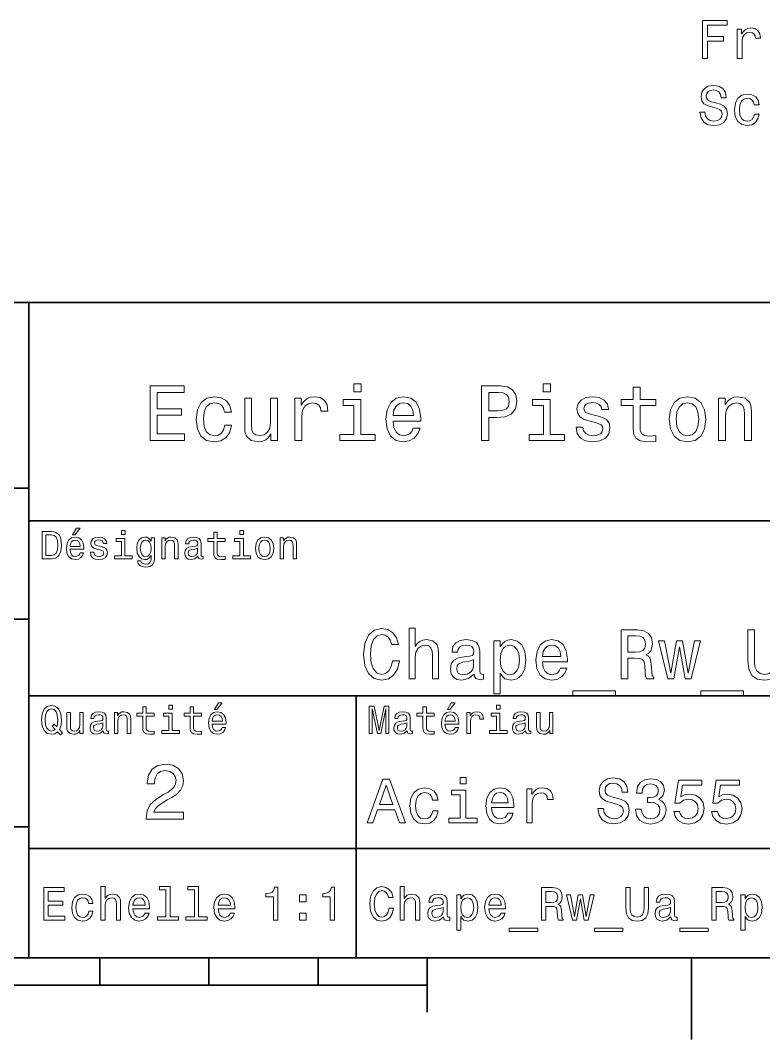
# Model space of a CAD drawing. Extents: x 0 to 297, y 0 to 210.
# Drawn here: x 161.2 to 229.3, y 2.5 to 95.9 of the extents above; entities that cross this region are included whole.
import ezdxf

# ---------------------------------------------------------------- set-up
doc = ezdxf.new("R2010")
doc.units = 0

msp = doc.modelspace()

# ---------------------------------------------------------------- linework, layer by layer
at = {"color": 7, "lineweight": 35}
for p, q in [((97, 70), (287, 70)), ((162, 10), (162, 70)), ((97, 53), (162, 53)), ((162, 50), (287, 50)), ((97, 41), (162, 41)), ((162, 34), (287, 34)), ((97, 22), (162, 22)), ((162, 20), (287, 20)), ((10, 10), (287, 10)), ((97, 10), (287, 10)), ((98.5, 7.5), (198.5, 7.5))]:
    msp.add_line(p, q, dxfattribs=at)
at = {"color": 7, "lineweight": 35, "ltscale": 0.35}
msp.add_line((192, 20), (192, 34), dxfattribs=at)
at = {"color": 7, "lineweight": 35, "ltscale": 0.25}
msp.add_line((192, 10), (192, 20), dxfattribs=at)
at = {"color": 7, "lineweight": 35, "ltscale": 0.0625}
for p, q in [((168.5, 10), (168.5, 7.5)), ((178.5, 10), (178.5, 7.5)), ((188.5, 10), (188.5, 7.5))]:
    msp.add_line(p, q, dxfattribs=at)
at = {"color": 7, "lineweight": 35, "ltscale": 0.125}
msp.add_line((198.5, 10), (198.5, 5), dxfattribs=at)
at = {"color": 7, "lineweight": 35, "ltscale": 0.1875}
msp.add_line((222.699997, 10), (222.699997, 2.5), dxfattribs=at)
at = {"color": 7, "lineweight": 13}
for points in [[(223.689316, 92.350624), (224.15834, 92.350624), (224.15834, 93.959412), (225.630966, 93.959412), (225.630966, 94.377998), (224.15834, 94.377998), (224.15834, 95.426994), (225.968857, 95.426994), (225.968857, 95.850624), (223.689316, 95.850624)], [(226.881683, 92.350624), (227.325485, 92.350624), (227.325485, 93.898895), (227.37088, 94.272095), (227.50705, 94.539383), (227.728943, 94.700768), (228.026489, 94.756241), (228.248398, 94.72094), (228.414825, 94.620079), (228.515686, 94.448608), (228.550995, 94.216621), (228.999832, 94.216621), (228.939316, 94.625122), (228.772888, 94.917625), (228.495514, 95.094139), (228.117279, 95.154655), (227.860062, 95.114311), (227.638168, 95.013451), (227.441483, 94.84198), (227.285141, 94.609993), (227.285141, 95.058838), (226.881683, 95.058838)], [(223.926346, 87.458694), (223.467422, 87.458694), (223.568283, 86.92411), (223.82045, 86.530739), (224.208771, 86.293709), (224.733261, 86.207977), (225.252716, 86.288666), (225.641052, 86.510567), (225.888168, 86.858551), (225.978943, 87.317482), (225.90329, 87.731026), (225.691483, 87.998322), (225.348541, 88.174835), (224.889603, 88.305954), (224.496231, 88.401779), (224.239029, 88.512726), (224.092773, 88.67411), (224.047394, 88.92627), (224.092773, 89.153221), (224.223907, 89.324692), (224.425629, 89.440681), (224.703003, 89.481026), (224.985428, 89.430595), (225.207336, 89.294426), (225.353592, 89.067482), (225.424194, 88.75985), (225.883118, 88.75985), (225.883118, 88.769936), (225.802429, 89.243996), (225.565399, 89.597023), (225.1922, 89.818924), (224.687881, 89.894569), (224.233994, 89.818924), (223.880966, 89.607109), (223.654022, 89.279297), (223.573318, 88.855667), (223.638885, 88.477425), (223.830536, 88.220222), (224.133118, 88.048752), (224.546661, 87.917625), (224.95517, 87.801636), (225.262802, 87.690681), (225.449402, 87.529297), (225.514969, 87.267052), (225.454453, 86.999763), (225.298111, 86.798035), (225.061081, 86.671951), (224.753433, 86.631607), (224.410507, 86.68708), (224.148254, 86.848465), (223.981827, 87.11071)], [(228.440033, 88.114311), (228.878799, 88.114311), (228.788025, 88.517769), (228.571167, 88.835495), (228.233261, 89.032181), (227.79451, 89.107826), (227.310364, 89.006966), (226.9422, 88.724541), (226.71022, 88.26561), (226.629517, 87.650337), (226.70517, 87.040108), (226.932114, 86.586212), (227.290192, 86.303795), (227.779373, 86.207977), (228.213089, 86.283623), (228.550995, 86.495438), (228.782974, 86.828293), (228.88385, 87.272095), (228.46022, 87.272095), (228.384567, 86.989677), (228.243347, 86.777855), (228.041626, 86.646736), (227.79451, 86.606392), (227.486877, 86.671951), (227.264969, 86.87368), (227.128799, 87.201492), (227.083405, 87.665466), (227.128799, 88.119354), (227.270004, 88.447166), (227.496964, 88.648895), (227.79451, 88.719498), (228.056747, 88.67411), (228.253448, 88.558121), (228.384567, 88.366478)], [(192.439484, 62.554031), (191.769455, 62.554031), (191.769455, 61.833572), (192.439484, 61.833572)], [(209.788177, 62.554031), (209.118149, 62.554031), (209.118149, 61.833572), (209.788177, 61.833572)], [(173.109512, 57.381123), (176.279541, 57.381123), (176.279541, 57.986309), (173.772339, 57.986309), (173.772339, 59.679394), (176.005768, 59.679394), (176.005768, 60.277374), (173.772339, 60.277374), (173.772339, 61.775936), (176.221893, 61.775936), (176.221893, 62.381123), (173.109512, 62.381123)], [(203.462524, 57.381123), (204.125351, 57.381123), (204.125351, 59.492073), (204.860229, 59.492073), (205.602295, 59.528095), (206.193085, 59.780258), (206.574921, 60.270172), (206.704605, 60.940201), (206.603745, 61.559795), (206.315552, 62.013687), (205.840057, 62.287464), (205.191635, 62.381123), (203.462524, 62.381123)], [(205.01152, 61.76873), (205.443802, 61.725502), (205.760803, 61.588615), (205.94812, 61.336452), (206.01297, 60.940201), (205.940918, 60.522331), (205.746399, 60.270172), (205.414978, 60.140488), (204.96109, 60.104465), (204.125351, 60.104465), (204.125351, 61.76873)], [(217.353027, 60.579971), (217.353027, 58.64193), (217.396255, 58.015129), (217.597992, 57.582851), (218.001434, 57.330688), (218.685883, 57.244236), (219.43515, 57.280258), (219.43515, 57.827808), (218.887604, 57.78458), (218.390488, 57.842216), (218.123917, 58.022331), (218.008652, 58.324928), (217.98703, 58.75), (217.98703, 60.579971), (219.43515, 60.579971), (219.43515, 61.120316), (217.98703, 61.120316), (217.98703, 62.251438), (217.353027, 62.251438), (217.353027, 61.120316), (216.257935, 61.120316), (216.257935, 60.579971)], [(179.932281, 59.967579), (180.559082, 59.967579), (180.429398, 60.543945), (180.119598, 60.997837), (179.636887, 61.278816), (179.010086, 61.386887), (178.318436, 61.242794), (177.792511, 60.839336), (177.46109, 60.183716), (177.345825, 59.304752), (177.453888, 58.432995), (177.778091, 57.78458), (178.289627, 57.381123), (178.988464, 57.244236), (179.608063, 57.352303), (180.090775, 57.6549), (180.42218, 58.130402), (180.566284, 58.764408), (179.96109, 58.764408), (179.853027, 58.36095), (179.651291, 58.058357), (179.363113, 57.871037), (179.010086, 57.8134), (178.570602, 57.907059), (178.253601, 58.195244), (178.059082, 58.663544), (177.994232, 59.326366), (178.059082, 59.974781), (178.260803, 60.443081), (178.585007, 60.731266), (179.010086, 60.83213), (179.38472, 60.767288), (179.66571, 60.601585), (179.853027, 60.327808)], [(184.788177, 61.25), (184.154175, 61.25), (184.154175, 59.016571), (184.082123, 58.497837), (183.873199, 58.123196), (183.548996, 57.892651), (183.123917, 57.820602), (182.785294, 57.878242), (182.569168, 58.051151), (182.446686, 58.346542), (182.417862, 58.764408), (182.417862, 61.25), (181.783859, 61.25), (181.783859, 58.706772), (181.805481, 58.195244), (181.942368, 57.770172), (182.360229, 57.381123), (183.030258, 57.244236), (183.390488, 57.294666), (183.700287, 57.424351), (183.966858, 57.647694), (184.182999, 57.971901), (184.182999, 57.381123), (184.788177, 57.381123)], [(186.380402, 57.381123), (187.014404, 57.381123), (187.014404, 59.592937), (187.079254, 60.12608), (187.273773, 60.507923), (187.590775, 60.738472), (188.015854, 60.817722), (188.332855, 60.767288), (188.570602, 60.623199), (188.714691, 60.378242), (188.765121, 60.046829), (189.406342, 60.046829), (189.319885, 60.630402), (189.082123, 61.048271), (188.685883, 61.30043), (188.145538, 61.386887), (187.778091, 61.32925), (187.46109, 61.185158), (187.180115, 60.940201), (186.956772, 60.608788), (186.956772, 61.25), (186.380402, 61.25)], [(192.417862, 57.914265), (192.417862, 61.120316), (190.789627, 61.120316), (190.789627, 60.579971), (191.783859, 60.579971), (191.783859, 57.914265), (190.48703, 57.914265), (190.48703, 57.381123), (193.729111, 57.381123), (193.729111, 57.914265)], [(195.37175, 59.131844), (197.907776, 59.131844), (197.914978, 59.427231), (197.799713, 60.255764), (197.482712, 60.875359), (196.978378, 61.25), (196.30835, 61.386887), (195.65274, 61.242794), (195.148407, 60.839336), (194.824203, 60.183716), (194.708923, 59.319164), (194.817001, 58.432995), (195.141205, 57.78458), (195.638321, 57.381123), (196.286743, 57.244236), (196.848694, 57.337894), (197.309799, 57.582851), (197.648407, 57.971901), (197.842941, 58.490631), (197.216141, 58.490631), (197.086456, 58.20245), (196.899139, 57.986309), (196.365997, 57.8134), (195.955322, 57.892651), (195.645538, 58.14481), (195.443802, 58.555473), (195.37175, 59.110229)], [(195.37175, 59.664986), (195.451004, 60.162102), (195.645538, 60.529537), (195.940918, 60.75288), (196.329971, 60.83213), (196.711807, 60.75288), (197.007202, 60.529537), (197.187317, 60.162102), (197.252167, 59.664986)], [(209.766571, 57.914265), (209.766571, 61.120316), (208.138321, 61.120316), (208.138321, 60.579971), (209.132568, 60.579971), (209.132568, 57.914265), (207.835724, 57.914265), (207.835724, 57.381123), (211.077805, 57.381123), (211.077805, 57.914265)], [(214.060516, 59.636166), (213.44812, 59.780258), (212.994232, 59.945965), (212.842941, 60.28458), (212.886169, 60.522331), (213.03746, 60.695244), (213.282425, 60.803314), (213.635437, 60.846542), (213.97406, 60.803314), (214.240631, 60.67363), (214.413544, 60.479107), (214.485596, 60.219738), (215.105194, 60.219738), (215.105194, 60.23415), (214.997116, 60.70245), (214.701721, 61.069885), (214.240631, 61.30043), (213.635437, 61.386887), (213.023056, 61.30043), (212.57637, 61.062679), (212.29538, 60.709652), (212.208939, 60.262966), (212.273773, 59.830688), (212.475494, 59.528095), (212.806915, 59.311958), (213.289627, 59.16066), (213.995682, 58.987751), (214.427948, 58.807636), (214.543228, 58.663544), (214.586456, 58.447407), (214.521606, 58.180836), (214.348694, 57.979107), (214.067719, 57.849422), (213.693085, 57.806194), (213.296829, 57.849422), (213.008636, 58.000721), (212.814117, 58.245674), (212.734863, 58.584293), (212.122482, 58.584293), (212.223343, 58.007923), (212.518738, 57.590057), (212.98703, 57.337894), (213.635437, 57.244236), (214.312683, 57.337894), (214.809799, 57.590057), (215.112396, 57.993515), (215.220459, 58.519451), (215.141205, 58.973343), (214.917862, 59.283138), (214.55043, 59.484871)], [(220.65274, 59.311958), (220.768005, 58.432995), (221.099426, 57.78458), (221.625366, 57.381123), (222.331421, 57.244236), (223.030258, 57.381123), (223.556198, 57.777374), (223.887604, 58.425793), (224.010086, 59.311958), (223.887604, 60.190922), (223.556198, 60.846542), (223.030258, 61.242794), (222.331421, 61.386887), (221.625366, 61.242794), (221.099426, 60.839336), (220.768005, 60.190922)], [(221.301147, 59.319164), (221.365997, 59.967579), (221.567719, 60.435879), (221.891937, 60.72406), (222.331421, 60.824928), (222.763687, 60.72406), (223.087891, 60.443081), (223.289627, 59.967579), (223.361679, 59.319164), (223.289627, 58.663544), (223.087891, 58.188038), (222.763687, 57.899853), (222.331421, 57.806194), (221.891937, 57.899853), (221.567719, 58.188038), (221.365997, 58.663544)], [(225.177246, 57.381123), (225.811249, 57.381123), (225.811249, 59.614552), (225.876083, 60.12608), (226.085022, 60.500717), (226.409225, 60.731266), (226.841507, 60.817722), (227.187317, 60.745674), (227.403458, 60.551151), (227.511536, 60.226944), (227.547546, 59.794666), (227.547546, 57.381123), (228.181564, 57.381123), (228.181564, 59.924351), (228.15274, 60.435879), (228.023056, 60.86095), (227.597992, 61.25), (226.935165, 61.386887), (226.567719, 61.336452), (226.257935, 61.199566), (225.991364, 60.969017), (225.782425, 60.659222), (225.782425, 61.25), (225.177246, 61.25)], [(164.080688, 49.030979), (163.248566, 49.030979), (163.248566, 46.530979), (164.080688, 46.530979), (164.473343, 46.610229), (164.765137, 46.851585), (164.945251, 47.244236), (165.010086, 47.780979), (164.952454, 48.328529), (164.880402, 48.544666), (164.779541, 48.717579), (164.487747, 48.951729), (164.296829, 49.009365)], [(164.055481, 48.731987), (164.329254, 48.677952), (164.516571, 48.512245), (164.628235, 48.216858), (164.664261, 47.780979), (164.624634, 47.359509), (164.51297, 47.064121), (164.322052, 46.887608), (164.055481, 46.829971), (163.583572, 46.829971), (163.583572, 48.731987)], [(166.004318, 48.728386), (166.216858, 48.728386), (166.717575, 49.340778), (166.364548, 49.340778)], [(170.824203, 49.117435), (170.489197, 49.117435), (170.489197, 48.757202), (170.824203, 48.757202)], [(178.943802, 48.130402), (178.943802, 47.161381), (178.965424, 46.84798), (179.066284, 46.631844), (179.268005, 46.505764), (179.610229, 46.462536), (179.984863, 46.480545), (179.984863, 46.754322), (179.71109, 46.732708), (179.46254, 46.761528), (179.329254, 46.851585), (179.271606, 47.00288), (179.260803, 47.215416), (179.260803, 48.130402), (179.984863, 48.130402), (179.984863, 48.400574), (179.260803, 48.400574), (179.260803, 48.966137), (178.943802, 48.966137), (178.943802, 48.400574), (178.396255, 48.400574), (178.396255, 48.130402)], [(181.667145, 49.117435), (181.332138, 49.117435), (181.332138, 48.757202), (181.667145, 48.757202)], [(165.784576, 47.406338), (167.052597, 47.406338), (167.056198, 47.554035), (166.998566, 47.9683), (166.840057, 48.278099), (166.587891, 48.465416), (166.252884, 48.533859), (165.925079, 48.461815), (165.672913, 48.260086), (165.510803, 47.932278), (165.453171, 47.5), (165.507202, 47.056915), (165.669312, 46.732708), (165.917862, 46.530979), (166.242081, 46.462536), (166.523056, 46.509365), (166.753601, 46.631844), (166.922913, 46.826366), (167.020172, 47.085735), (166.706772, 47.085735), (166.641937, 46.941643), (166.548264, 46.833572), (166.281708, 46.747116), (166.07637, 46.786743), (165.921463, 46.912823), (165.820602, 47.118156), (165.784576, 47.395531)], [(165.784576, 47.672909), (165.824203, 47.921471), (165.921463, 48.105186), (166.069168, 48.216858), (166.263687, 48.256485), (166.454605, 48.216858), (166.60231, 48.105186), (166.692368, 47.921471), (166.724777, 47.672909)], [(168.623199, 47.658501), (168.317001, 47.730545), (168.090057, 47.8134), (168.014404, 47.982708), (168.036026, 48.101585), (168.111664, 48.188038), (168.234146, 48.242073), (168.41066, 48.263687), (168.579971, 48.242073), (168.713257, 48.177231), (168.799713, 48.079971), (168.835739, 47.950287), (169.145538, 47.950287), (169.145538, 47.957493), (169.091492, 48.191643), (168.943802, 48.375359), (168.713257, 48.490635), (168.41066, 48.533859), (168.104462, 48.490635), (167.881119, 48.371758), (167.740631, 48.195244), (167.697403, 47.971901), (167.729828, 47.755764), (167.830688, 47.604465), (167.996399, 47.496399), (168.237747, 47.42075), (168.590775, 47.334293), (168.806915, 47.244236), (168.864548, 47.172188), (168.886169, 47.064121), (168.853745, 46.930836), (168.767288, 46.829971), (168.626801, 46.765129), (168.439484, 46.743515), (168.241348, 46.765129), (168.09726, 46.840778), (168, 46.963257), (167.960373, 47.132565), (167.654175, 47.132565), (167.704605, 46.844379), (167.85231, 46.635445), (168.086456, 46.509365), (168.41066, 46.462536), (168.749283, 46.509365), (168.997833, 46.635445), (169.149139, 46.837173), (169.203171, 47.100143), (169.163544, 47.327087), (169.05188, 47.481987), (168.868149, 47.582851)], [(170.8134, 46.79755), (170.8134, 48.400574), (169.999283, 48.400574), (169.999283, 48.130402), (170.496399, 48.130402), (170.496399, 46.79755), (169.847977, 46.79755), (169.847977, 46.530979), (171.469025, 46.530979), (171.469025, 46.79755)], [(173.518738, 46.617435), (173.518738, 48.465416), (173.216141, 48.465416), (173.216141, 48.152016), (172.967575, 48.4366), (172.816284, 48.508644), (172.646973, 48.533859), (172.340775, 48.461815), (172.103027, 48.260086), (171.94812, 47.935879), (171.894089, 47.5), (171.94812, 47.060516), (172.103027, 46.736309), (172.340775, 46.530979), (172.646973, 46.462536), (172.819885, 46.487751), (172.963974, 46.552593), (173.216141, 46.826366), (173.216141, 46.552593), (173.187317, 46.336456), (173.108063, 46.181557), (172.956772, 46.091499), (172.729828, 46.059078), (172.531708, 46.080692), (172.391205, 46.134727), (172.30835, 46.228386), (172.283142, 46.354465), (171.976944, 46.354465), (171.976944, 46.340057), (172.023773, 46.109509), (172.167862, 45.9366), (172.398407, 45.824928), (172.711823, 45.785301), (173.086456, 45.839336), (173.335022, 45.990635), (173.47551, 46.253601)], [(172.221909, 47.5), (172.254318, 47.820606), (172.351593, 48.058357), (172.502884, 48.198845), (172.704605, 48.249279), (172.917145, 48.198845), (173.075653, 48.058357), (173.172913, 47.820606), (173.208939, 47.5), (173.172913, 47.172188), (173.075653, 46.938038), (172.917145, 46.793949), (172.704605, 46.747116), (172.502884, 46.793949), (172.351593, 46.938038), (172.254318, 47.175793)], [(174.181549, 46.530979), (174.498566, 46.530979), (174.498566, 47.647694), (174.530975, 47.903458), (174.635452, 48.090778), (174.797546, 48.206051), (175.013687, 48.249279), (175.1866, 48.213257), (175.294662, 48.115993), (175.348709, 47.953888), (175.366714, 47.737751), (175.366714, 46.530979), (175.683716, 46.530979), (175.683716, 47.802593), (175.669312, 48.058357), (175.604462, 48.270893), (175.391937, 48.465416), (175.060516, 48.533859), (174.876801, 48.508644), (174.721909, 48.440201), (174.588623, 48.324928), (174.484146, 48.170029), (174.484146, 48.465416), (174.181549, 48.465416)], [(177.499283, 46.783142), (177.499283, 46.772335), (177.517288, 46.649857), (177.57132, 46.5634), (177.798264, 46.494957), (177.974777, 46.523773), (177.974777, 46.76873), (177.899139, 46.757923), (177.798264, 46.804756), (177.780258, 46.948845), (177.780258, 47.950287), (177.73703, 48.206051), (177.610947, 48.386166), (177.391205, 48.494236), (177.081406, 48.533859), (176.778824, 48.490635), (176.555481, 48.368156), (176.414978, 48.177231), (176.368149, 47.925072), (176.368149, 47.903458), (176.65274, 47.903458), (176.677948, 48.054756), (176.757202, 48.162823), (176.886887, 48.227665), (177.070602, 48.25288), (177.247116, 48.234871), (177.373199, 48.180836), (177.448853, 48.087173), (177.47406, 47.957493), (177.459656, 47.806194), (177.402023, 47.730545), (177.257919, 47.694523), (176.987747, 47.665707), (176.677948, 47.600864), (176.458206, 47.485592), (176.328537, 47.305473), (176.28891, 47.038906), (176.324921, 46.801151), (176.4366, 46.624638), (176.616714, 46.512966), (176.86528, 46.473343), (177.200287, 46.548992)], [(181.656342, 46.79755), (181.656342, 48.400574), (180.842224, 48.400574), (180.842224, 48.130402), (181.33934, 48.130402), (181.33934, 46.79755), (180.690918, 46.79755), (180.690918, 46.530979), (182.311966, 46.530979), (182.311966, 46.79755)], [(182.762253, 47.496399), (182.819885, 47.056915), (182.985596, 46.732708), (183.248566, 46.530979), (183.601593, 46.462536), (183.951004, 46.530979), (184.213974, 46.729107), (184.379684, 47.053314), (184.440918, 47.496399), (184.379684, 47.935879), (184.213974, 48.263687), (183.951004, 48.461815), (183.601593, 48.533859), (183.248566, 48.461815), (182.985596, 48.260086), (182.819885, 47.935879)], [(183.086456, 47.5), (183.118881, 47.824207), (183.219742, 48.058357), (183.381851, 48.20245), (183.601593, 48.25288), (183.817719, 48.20245), (183.979828, 48.061958), (184.080688, 47.824207), (184.116714, 47.5), (184.080688, 47.172188), (183.979828, 46.934437), (183.817719, 46.790344), (183.601593, 46.743515), (183.381851, 46.790344), (183.219742, 46.934437), (183.118881, 47.172188)], [(185.024506, 46.530979), (185.341492, 46.530979), (185.341492, 47.647694), (185.373917, 47.903458), (185.478394, 48.090778), (185.640488, 48.206051), (185.856628, 48.249279), (186.029541, 48.213257), (186.137604, 48.115993), (186.19165, 47.953888), (186.209656, 47.737751), (186.209656, 46.530979), (186.526657, 46.530979), (186.526657, 47.802593), (186.512253, 48.058357), (186.447403, 48.270893), (186.234879, 48.465416), (185.903458, 48.533859), (185.719742, 48.508644), (185.56485, 48.440201), (185.431564, 48.324928), (185.327087, 48.170029), (185.327087, 48.465416), (185.024506, 48.465416)], [(177.463257, 47.208214), (177.420029, 47.020893), (177.304749, 46.876801), (177.131851, 46.783142), (176.919312, 46.750721), (176.782425, 46.76873), (176.68515, 46.826366), (176.623917, 46.927231), (176.605911, 47.067722), (176.620316, 47.193802), (176.677948, 47.283859), (176.908508, 47.384727), (177.200287, 47.427952), (177.463257, 47.514408)], [(195.322769, 37.203171), (195.193085, 36.658501), (194.979111, 36.269451), (194.680832, 36.029537), (194.330688, 35.951729), (193.909225, 36.068443), (193.578522, 36.418587), (193.358063, 36.989193), (193.286743, 37.780258), (193.358063, 38.564842), (193.572037, 39.14193), (193.90274, 39.492073), (194.330688, 39.615273), (194.641922, 39.55043), (194.907776, 39.368874), (195.115265, 39.077087), (195.257919, 38.675072), (195.873917, 38.675072), (195.679398, 39.291065), (195.342209, 39.757923), (194.881836, 40.049709), (194.330688, 40.153458), (193.643372, 39.991352), (193.118149, 39.537464), (192.780975, 38.791786), (192.664261, 37.780258), (192.780975, 36.76873), (193.118149, 36.023052), (193.643372, 35.562679), (194.330688, 35.407059), (194.933716, 35.530258), (195.420029, 35.873917), (195.763687, 36.438038), (195.945236, 37.203171)], [(196.833572, 35.530258), (197.404175, 35.530258), (197.404175, 37.540344), (197.46254, 38.000721), (197.650574, 38.337894), (197.942368, 38.545387), (198.331406, 38.623199), (198.642654, 38.558357), (198.837173, 38.383286), (198.934433, 38.091499), (198.966858, 37.70245), (198.966858, 35.530258), (199.53746, 35.530258), (199.53746, 37.819164), (199.51152, 38.279537), (199.394806, 38.662102), (199.012238, 39.012245), (198.41571, 39.135445), (198.091492, 39.090057), (197.812683, 38.966858), (197.579254, 38.772331), (197.404175, 38.506485), (197.404175, 40.185879), (196.833572, 40.185879)], [(216.247116, 35.530258), (216.850143, 35.530258), (216.850143, 37.430115), (217.466141, 37.430115), (217.920029, 37.41066), (218.205322, 37.319885), (218.360947, 37.105907), (218.425797, 36.723343), (218.458206, 36.139767), (218.497116, 35.757202), (218.574921, 35.530258), (219.255768, 35.530258), (219.255768, 35.653458), (219.106628, 35.835014), (219.054749, 36.172188), (219.009369, 36.898415), (218.899139, 37.4366), (218.75, 37.605186), (218.516571, 37.728386), (218.77594, 37.890488), (218.957489, 38.117435), (219.074203, 38.402737), (219.113113, 38.746395), (219.022339, 39.291065), (218.76297, 39.699566), (218.335007, 39.945965), (217.751434, 40.030258), (216.247116, 40.030258)], [(217.582855, 39.479107), (217.978378, 39.440201), (218.257202, 39.317001), (218.432281, 39.090057), (218.490631, 38.733429), (218.425797, 38.357346), (218.250717, 38.130402), (217.952454, 38.013687), (217.543945, 37.981266), (216.850143, 37.981266), (216.850143, 39.479107)], [(227.853745, 37.242073), (227.944519, 36.431557), (228.229828, 35.854465), (228.709656, 35.523773), (229.403458, 35.407059), (230.090775, 35.523773), (230.570602, 35.854465), (230.855896, 36.425072), (230.953171, 37.242073), (230.953171, 40.030258), (230.350143, 40.030258), (230.350143, 37.209652), (230.291779, 36.658501), (230.116714, 36.262966), (229.818436, 36.029537), (229.403458, 35.951729), (228.975494, 36.029537), (228.677231, 36.262966), (228.502167, 36.652016), (228.450287, 37.209652), (228.450287, 40.030258), (227.853745, 40.030258)], [(202.805481, 35.98415), (202.805481, 35.964695), (202.837891, 35.744236), (202.93515, 35.588615), (203.343658, 35.465416), (203.661377, 35.517288), (203.661377, 35.958214), (203.525208, 35.938759), (203.343658, 36.023052), (203.311234, 36.282421), (203.311234, 38.085014), (203.233429, 38.545387), (203.006485, 38.869595), (202.610947, 39.064121), (202.053314, 39.135445), (201.508636, 39.057636), (201.106628, 38.837173), (200.853745, 38.493515), (200.769455, 38.039623), (200.769455, 38.000721), (201.281693, 38.000721), (201.327087, 38.273052), (201.469742, 38.467579), (201.703171, 38.584293), (202.033859, 38.629681), (202.351578, 38.59726), (202.578522, 38.5), (202.714691, 38.331409), (202.760086, 38.09798), (202.734146, 37.825645), (202.630402, 37.68948), (202.371033, 37.624638), (201.88472, 37.572765), (201.327087, 37.456051), (200.931549, 37.248558), (200.69812, 36.924351), (200.626801, 36.444523), (200.691635, 36.016571), (200.892654, 35.698845), (201.216858, 35.497837), (201.664261, 35.426514), (202.267288, 35.562679)], [(205.178665, 38.474064), (205.178665, 39.012245), (204.608063, 39.012245), (204.608063, 34.181557), (205.178665, 34.181557), (205.178665, 36.061958), (205.379684, 35.757202), (205.606628, 35.556194), (206.177231, 35.407059), (206.721893, 35.530258), (207.149857, 35.899857), (207.428665, 36.483429), (207.532425, 37.274494), (207.428665, 38.059078), (207.149857, 38.642651), (206.721893, 39.005764), (206.177231, 39.135445), (205.865997, 39.096542), (205.600143, 38.973343), (205.373199, 38.76585)], [(206.079971, 35.919308), (205.697403, 36.003601), (205.418579, 36.262966), (205.243515, 36.684437), (205.18515, 37.274494), (205.243515, 37.858067), (205.418579, 38.279537), (205.697403, 38.532421), (206.079971, 38.623199), (206.430115, 38.532421), (206.708923, 38.273052), (206.884003, 37.851585), (206.948853, 37.274494), (206.884003, 36.690922), (206.708923, 36.262966), (206.430115, 36.003601)], [(209.043228, 37.105907), (211.325653, 37.105907), (211.332123, 37.371758), (211.228378, 38.117435), (210.943085, 38.675072), (210.489197, 39.012245), (209.886169, 39.135445), (209.296112, 39.005764), (208.842224, 38.642651), (208.55043, 38.052593), (208.446686, 37.274494), (208.543945, 36.476944), (208.835739, 35.893372), (209.283142, 35.530258), (209.866714, 35.407059), (210.372482, 35.491352), (210.78746, 35.711815), (211.092224, 36.061958), (211.267288, 36.528816), (210.703171, 36.528816), (210.586456, 36.269451), (210.417862, 36.074928), (209.938034, 35.919308), (209.568436, 35.990631), (209.289627, 36.217579), (209.108063, 36.587173), (209.043228, 37.086452)], [(209.043228, 37.585735), (209.114548, 38.033138), (209.289627, 38.363831), (209.555481, 38.564842), (209.905609, 38.636166), (210.249283, 38.564842), (210.515121, 38.363831), (210.677231, 38.033138), (210.735596, 37.585735)], [(221.077805, 35.530258), (221.596542, 38.48703), (222.115265, 35.530258), (222.659943, 35.530258), (223.515854, 39.012245), (222.964691, 39.012245), (222.387604, 36.055473), (221.875351, 39.012245), (221.311234, 39.012245), (220.798981, 36.055473), (220.221893, 39.012245), (219.677231, 39.012245), (220.533142, 35.530258)], [(202.740631, 36.749279), (202.662827, 36.412102), (202.455322, 36.152737), (202.144089, 35.98415), (201.76152, 35.925793), (201.515121, 35.958214), (201.340057, 36.061958), (201.229828, 36.243515), (201.197403, 36.496395), (201.223343, 36.723343), (201.327087, 36.885445), (201.742065, 37.067001), (202.267288, 37.14481), (202.740631, 37.30043)], [(211.837891, 34.453888), (211.837891, 34), (215.741348, 34), (215.741348, 34.453888)], [(223.548264, 34.453888), (223.548264, 34), (227.451721, 34), (227.451721, 34.453888)], [(164.642654, 30.685879), (164.916428, 30.401297), (165.107346, 30.592218), (164.811966, 30.894812), (164.963257, 31.305475), (165.010086, 31.780979), (164.941635, 32.339336), (164.862396, 32.56628), (164.757919, 32.753601), (164.46254, 33.009365), (164.282425, 33.074207), (164.08429, 33.099422), (163.702454, 33.009365), (163.41066, 32.757202), (163.223343, 32.342937), (163.158508, 31.780979), (163.223343, 31.219019), (163.407059, 30.804754), (163.698853, 30.54899), (164.08429, 30.462536), (164.39769, 30.520172)], [(164.41571, 30.916426), (164.260803, 30.801151), (164.08429, 30.765129), (163.850143, 30.829971), (163.666428, 31.024494), (163.543945, 31.341497), (163.504318, 31.780979), (163.543945, 32.216858), (163.662827, 32.537464), (163.846542, 32.731987), (164.08429, 32.80043), (164.318451, 32.731987), (164.502167, 32.533859), (164.621033, 32.213257), (164.664261, 31.780979), (164.631851, 31.40634), (164.5634, 31.150576), (164.329254, 31.395533), (164.13472, 31.211815)], [(172.438034, 32.130402), (172.438034, 31.161383), (172.459656, 30.847982), (172.560516, 30.631844), (172.762253, 30.505762), (173.104462, 30.462536), (173.479111, 30.480547), (173.479111, 30.754322), (173.205338, 30.732708), (172.956772, 30.761526), (172.823486, 30.851583), (172.765854, 31.002882), (172.755035, 31.215418), (172.755035, 32.130402), (173.479111, 32.130402), (173.479111, 32.400574), (172.755035, 32.400574), (172.755035, 32.966137), (172.438034, 32.966137), (172.438034, 32.400574), (171.890488, 32.400574), (171.890488, 32.130402)], [(175.161377, 33.117435), (174.82637, 33.117435), (174.82637, 32.757202), (175.161377, 32.757202)], [(176.775223, 32.130402), (176.775223, 31.161383), (176.796829, 30.847982), (176.89769, 30.631844), (177.099426, 30.505762), (177.44165, 30.462536), (177.816284, 30.480547), (177.816284, 30.754322), (177.542511, 30.732708), (177.293945, 30.761526), (177.16066, 30.851583), (177.103027, 31.002882), (177.092224, 31.215418), (177.092224, 32.130402), (177.816284, 32.130402), (177.816284, 32.400574), (177.092224, 32.400574), (177.092224, 32.966137), (176.775223, 32.966137), (176.775223, 32.400574), (176.227661, 32.400574), (176.227661, 32.130402)], [(179.015854, 32.728386), (179.228394, 32.728386), (179.729111, 33.340778), (179.376083, 33.340778)], [(193.183716, 30.530979), (193.46109, 30.530979), (193.46109, 32.80043), (193.929398, 30.530979), (194.239197, 30.530979), (194.703888, 32.80043), (194.703888, 30.530979), (194.984863, 30.530979), (194.984863, 33.030979), (194.545395, 33.030979), (194.08429, 30.826368), (193.626801, 33.030979), (193.183716, 33.030979)], [(198.100861, 32.130402), (198.100861, 31.161383), (198.122482, 30.847982), (198.223343, 30.631844), (198.425079, 30.505762), (198.767288, 30.462536), (199.141937, 30.480547), (199.141937, 30.754322), (198.868149, 30.732708), (198.619598, 30.761526), (198.486313, 30.851583), (198.42868, 31.002882), (198.417862, 31.215418), (198.417862, 32.130402), (199.141937, 32.130402), (199.141937, 32.400574), (198.417862, 32.400574), (198.417862, 32.966137), (198.100861, 32.966137), (198.100861, 32.400574), (197.553314, 32.400574), (197.553314, 32.130402)], [(200.341492, 32.728386), (200.554031, 32.728386), (201.054749, 33.340778), (200.701736, 33.340778)], [(205.161377, 33.117435), (204.82637, 33.117435), (204.82637, 32.757202), (205.161377, 32.757202)], [(166.998566, 32.465416), (166.681549, 32.465416), (166.681549, 31.348703), (166.645538, 31.089336), (166.541061, 30.902016), (166.378967, 30.786743), (166.166428, 30.750719), (165.997116, 30.779539), (165.889053, 30.865993), (165.827805, 31.013687), (165.8134, 31.222622), (165.8134, 32.465416), (165.496399, 32.465416), (165.496399, 31.193804), (165.507202, 30.93804), (165.575653, 30.725504), (165.784576, 30.530979), (166.119598, 30.462536), (166.299713, 30.487751), (166.454605, 30.552593), (166.587891, 30.664265), (166.695969, 30.826368), (166.695969, 30.530979), (166.998566, 30.530979)], [(168.824921, 30.78314), (168.824921, 30.772333), (168.842941, 30.649855), (168.896973, 30.5634), (169.123917, 30.494957), (169.30043, 30.523775), (169.30043, 30.768732), (169.224777, 30.757925), (169.123917, 30.804754), (169.105911, 30.948847), (169.105911, 31.950287), (169.062683, 32.206051), (168.9366, 32.386166), (168.716858, 32.494236), (168.407059, 32.533859), (168.104462, 32.490635), (167.881119, 32.368156), (167.740631, 32.177231), (167.693802, 31.925072), (167.693802, 31.903458), (167.978394, 31.903458), (168.003601, 32.054756), (168.082855, 32.162823), (168.21254, 32.227665), (168.396255, 32.25288), (168.572769, 32.234871), (168.698853, 32.180836), (168.77449, 32.087173), (168.799713, 31.957493), (168.785309, 31.806194), (168.727661, 31.730547), (168.583572, 31.694523), (168.3134, 31.665705), (168.003601, 31.600864), (167.783859, 31.48559), (167.654175, 31.305475), (167.614548, 31.038904), (167.650574, 30.801151), (167.762253, 30.62464), (167.942368, 30.512968), (168.190918, 30.473343), (168.52594, 30.54899)], [(169.844376, 30.530979), (170.161377, 30.530979), (170.161377, 31.647694), (170.193802, 31.903458), (170.298279, 32.090778), (170.460373, 32.206051), (170.676514, 32.249279), (170.849426, 32.213257), (170.957489, 32.115993), (171.011536, 31.95389), (171.029541, 31.737751), (171.029541, 30.530979), (171.346542, 30.530979), (171.346542, 31.802593), (171.332138, 32.058357), (171.267288, 32.270893), (171.054749, 32.465416), (170.723343, 32.533859), (170.539627, 32.508644), (170.38472, 32.440201), (170.251434, 32.324928), (170.146973, 32.170029), (170.146973, 32.465416), (169.844376, 32.465416)], [(175.150574, 30.79755), (175.150574, 32.400574), (174.336456, 32.400574), (174.336456, 32.130402), (174.833572, 32.130402), (174.833572, 30.79755), (174.185165, 30.79755), (174.185165, 30.530979), (175.806198, 30.530979), (175.806198, 30.79755)], [(178.796112, 31.40634), (180.064117, 31.40634), (180.067719, 31.554033), (180.010086, 31.9683), (179.851593, 32.278099), (179.599426, 32.465416), (179.264404, 32.533859), (178.9366, 32.461815), (178.684433, 32.260086), (178.522339, 31.932276), (178.464691, 31.5), (178.518738, 31.056915), (178.680832, 30.732708), (178.929398, 30.530979), (179.253601, 30.462536), (179.534576, 30.509365), (179.765137, 30.631844), (179.934433, 30.826368), (180.031708, 31.085733), (179.718292, 31.085733), (179.653458, 30.941643), (179.559799, 30.833572), (179.293228, 30.747118), (179.087891, 30.786743), (178.932999, 30.912823), (178.832138, 31.118155), (178.796112, 31.395533)], [(178.796112, 31.672911), (178.835739, 31.921469), (178.932999, 32.105186), (179.080688, 32.216858), (179.275208, 32.256485), (179.466141, 32.216858), (179.613831, 32.105186), (179.703888, 31.921469), (179.736313, 31.672911)], [(196.656342, 30.78314), (196.656342, 30.772333), (196.674347, 30.649855), (196.728394, 30.5634), (196.955338, 30.494957), (197.131851, 30.523775), (197.131851, 30.768732), (197.056198, 30.757925), (196.955338, 30.804754), (196.937317, 30.948847), (196.937317, 31.950287), (196.894089, 32.206051), (196.768005, 32.386166), (196.548264, 32.494236), (196.23848, 32.533859), (195.935883, 32.490635), (195.71254, 32.368156), (195.572052, 32.177231), (195.525223, 31.925072), (195.525223, 31.903458), (195.809799, 31.903458), (195.835022, 32.054756), (195.914261, 32.162823), (196.043945, 32.227665), (196.227661, 32.25288), (196.404175, 32.234871), (196.530258, 32.180836), (196.605911, 32.087173), (196.631119, 31.957493), (196.616714, 31.806194), (196.559082, 31.730547), (196.414978, 31.694523), (196.144806, 31.665705), (195.835022, 31.600864), (195.61528, 31.48559), (195.485596, 31.305475), (195.445969, 31.038904), (195.481995, 30.801151), (195.593658, 30.62464), (195.773773, 30.512968), (196.022339, 30.473343), (196.357346, 30.54899)], [(200.121765, 31.40634), (201.389771, 31.40634), (201.393372, 31.554033), (201.335739, 31.9683), (201.177231, 32.278099), (200.925079, 32.465416), (200.590057, 32.533859), (200.262253, 32.461815), (200.010086, 32.260086), (199.847977, 31.932276), (199.790344, 31.5), (199.844376, 31.056915), (200.006485, 30.732708), (200.255051, 30.530979), (200.579254, 30.462536), (200.860229, 30.509365), (201.090775, 30.631844), (201.260086, 30.826368), (201.357346, 31.085733), (201.043945, 31.085733), (200.979111, 30.941643), (200.885452, 30.833572), (200.618881, 30.747118), (200.413544, 30.786743), (200.258652, 30.912823), (200.157776, 31.118155), (200.121765, 31.395533)], [(200.121765, 31.672911), (200.161377, 31.921469), (200.258652, 32.105186), (200.406342, 32.216858), (200.600861, 32.256485), (200.791794, 32.216858), (200.939484, 32.105186), (201.029541, 31.921469), (201.061966, 31.672911)], [(202.131851, 30.530979), (202.448853, 30.530979), (202.448853, 31.636887), (202.481262, 31.903458), (202.578537, 32.094379), (202.73703, 32.209652), (202.94957, 32.249279), (203.108063, 32.224064), (203.226944, 32.152016), (203.298996, 32.029537), (203.324203, 31.863832), (203.644806, 31.863832), (203.601593, 32.155621), (203.482712, 32.364552), (203.284576, 32.490635), (203.014404, 32.533859), (202.830688, 32.505043), (202.672195, 32.432995), (202.531708, 32.310516), (202.420029, 32.144814), (202.420029, 32.465416), (202.131851, 32.465416)], [(205.150574, 30.79755), (205.150574, 32.400574), (204.336456, 32.400574), (204.336456, 32.130402), (204.833572, 32.130402), (204.833572, 30.79755), (204.185165, 30.79755), (204.185165, 30.530979), (205.806198, 30.530979), (205.806198, 30.79755)], [(207.499283, 30.78314), (207.499283, 30.772333), (207.517288, 30.649855), (207.57132, 30.5634), (207.798264, 30.494957), (207.974777, 30.523775), (207.974777, 30.768732), (207.899139, 30.757925), (207.798264, 30.804754), (207.780258, 30.948847), (207.780258, 31.950287), (207.73703, 32.206051), (207.610947, 32.386166), (207.391205, 32.494236), (207.081406, 32.533859), (206.778824, 32.490635), (206.555481, 32.368156), (206.414978, 32.177231), (206.368149, 31.925072), (206.368149, 31.903458), (206.65274, 31.903458), (206.677948, 32.054756), (206.757202, 32.162823), (206.886887, 32.227665), (207.070602, 32.25288), (207.247116, 32.234871), (207.373199, 32.180836), (207.448853, 32.087173), (207.47406, 31.957493), (207.459656, 31.806194), (207.402023, 31.730547), (207.257919, 31.694523), (206.987747, 31.665705), (206.677948, 31.600864), (206.458206, 31.48559), (206.328537, 31.305475), (206.28891, 31.038904), (206.324921, 30.801151), (206.4366, 30.62464), (206.616714, 30.512968), (206.86528, 30.473343), (207.200287, 30.54899)], [(210.010086, 32.465416), (209.693085, 32.465416), (209.693085, 31.348703), (209.657059, 31.089336), (209.552597, 30.902016), (209.390488, 30.786743), (209.177948, 30.750719), (209.008636, 30.779539), (208.900574, 30.865993), (208.83934, 31.013687), (208.824921, 31.222622), (208.824921, 32.465416), (208.507919, 32.465416), (208.507919, 31.193804), (208.518738, 30.93804), (208.587173, 30.725504), (208.796112, 30.530979), (209.131119, 30.462536), (209.311234, 30.487751), (209.466141, 30.552593), (209.599426, 30.664265), (209.707489, 30.826368), (209.707489, 30.530979), (210.010086, 30.530979)], [(168.78891, 31.208212), (168.745682, 31.020893), (168.630402, 30.876801), (168.457489, 30.78314), (168.244965, 30.750719), (168.108063, 30.768732), (168.010803, 30.826368), (167.94957, 30.927233), (167.931549, 31.067722), (167.945969, 31.193804), (168.003601, 31.283861), (168.234146, 31.384726), (168.52594, 31.427954), (168.78891, 31.514408)], [(196.620316, 31.208212), (196.577087, 31.020893), (196.461823, 30.876801), (196.28891, 30.78314), (196.07637, 30.750719), (195.939484, 30.768732), (195.842224, 30.826368), (195.780975, 30.927233), (195.76297, 31.067722), (195.777374, 31.193804), (195.835022, 31.283861), (196.065567, 31.384726), (196.357346, 31.427954), (196.620316, 31.514408)], [(207.463257, 31.208212), (207.420029, 31.020893), (207.304749, 30.876801), (207.131851, 30.78314), (206.919312, 30.750719), (206.782425, 30.768732), (206.68515, 30.826368), (206.623917, 30.927233), (206.605911, 31.067722), (206.620316, 31.193804), (206.677948, 31.283861), (206.908508, 31.384726), (207.200287, 31.427954), (207.463257, 31.514408)], [(172.742065, 22.700289), (176.178665, 22.700289), (176.178665, 23.319885), (173.462524, 23.319885), (173.613831, 23.658503), (173.873199, 23.939482), (174.672897, 24.45101), (175.097977, 24.667147), (175.573486, 24.976946), (175.912094, 25.337177), (176.106628, 25.762249), (176.178665, 26.244957), (176.056183, 26.850143), (175.717575, 27.325649), (175.198837, 27.628242), (174.528809, 27.736313), (173.837173, 27.613834), (173.311234, 27.275217), (172.97261, 26.734871), (172.857346, 26.021614), (172.857346, 25.92075), (173.512955, 25.92075), (173.512955, 25.978386), (173.577805, 26.4683), (173.772324, 26.828531), (174.082123, 27.059078), (174.492783, 27.138329), (174.91066, 27.066282), (175.220459, 26.886168), (175.42218, 26.605188), (175.494232, 26.252163), (175.443802, 25.92075), (175.306915, 25.639771), (175.076355, 25.394814), (174.759354, 25.178675), (174.33429, 24.948128), (173.628235, 24.501442), (173.131119, 24.025938), (172.835724, 23.449568), (172.742065, 22.721903)], [(192.982712, 22.360231), (193.51297, 22.360231), (193.933716, 23.536024), (195.530258, 23.536024), (195.951004, 22.360231), (196.492798, 22.360231), (195.028824, 26.365995), (194.440918, 26.365995)], [(202.048996, 26.49856), (201.51297, 26.49856), (201.51297, 25.922192), (202.048996, 25.922192)], [(214.642654, 23.680117), (214.118149, 23.680117), (214.233429, 23.069164), (214.521606, 22.619596), (214.965424, 22.348703), (215.564835, 22.250721), (216.158508, 22.342941), (216.60231, 22.596542), (216.88472, 22.994238), (216.988464, 23.518732), (216.902023, 23.991356), (216.659943, 24.296831), (216.268005, 24.49856), (215.743515, 24.648417), (215.293945, 24.757925), (215, 24.884727), (214.832855, 25.069164), (214.780975, 25.357349), (214.832855, 25.616714), (214.982712, 25.812681), (215.213257, 25.945246), (215.530258, 25.991356), (215.853027, 25.933718), (216.106628, 25.778099), (216.273773, 25.518732), (216.354462, 25.167149), (216.878967, 25.167149), (216.878967, 25.178675), (216.786743, 25.720463), (216.515854, 26.12392), (216.08934, 26.377522), (215.51297, 26.463978), (214.994232, 26.377522), (214.590775, 26.135448), (214.331406, 25.760807), (214.239197, 25.276657), (214.314117, 24.844381), (214.533142, 24.550434), (214.878967, 24.354467), (215.351593, 24.204613), (215.818451, 24.072046), (216.170029, 23.945246), (216.383286, 23.760807), (216.458206, 23.461096), (216.389053, 23.155621), (216.210373, 22.925074), (215.939484, 22.780981), (215.587891, 22.734871), (215.195969, 22.798271), (214.896255, 22.98271), (214.706055, 23.282421)], [(217.570602, 23.616716), (217.570602, 23.57637), (217.662827, 23.023056), (217.933716, 22.60807), (218.360229, 22.342941), (218.925079, 22.244957), (219.52449, 22.342941), (219.97406, 22.596542), (220.262253, 23), (220.365997, 23.518732), (220.319885, 23.858791), (220.193085, 24.135448), (219.985596, 24.348703), (219.708939, 24.504324), (220.083572, 24.815563), (220.216141, 25.311239), (220.129684, 25.760807), (219.881836, 26.100864), (219.478378, 26.314121), (218.925079, 26.38905), (218.406342, 26.296831), (218.008636, 26.043228), (217.749283, 25.639771), (217.662827, 25.103746), (217.662827, 25.063402), (218.175797, 25.063402), (218.221893, 25.432278), (218.371765, 25.697407), (218.613831, 25.858791), (218.953888, 25.916428), (219.253601, 25.870317), (219.472626, 25.749281), (219.605194, 25.553314), (219.657059, 25.288185), (219.605194, 25.005764), (219.466858, 24.815563), (219.224777, 24.700289), (218.896255, 24.665707), (218.671463, 24.671471), (218.671463, 24.216139), (218.953888, 24.227667), (219.317001, 24.175793), (219.587891, 24.037464), (219.749283, 23.812681), (219.806915, 23.518732), (219.743515, 23.184439), (219.57637, 22.9366), (219.311234, 22.780981), (218.959656, 22.729107), (218.596542, 22.786745), (218.331406, 22.959656), (218.164261, 23.236313), (218.100861, 23.616716)], [(221.0634, 23.40346), (221.190201, 22.930836), (221.472626, 22.56196), (221.887604, 22.331413), (222.417862, 22.244957), (223, 22.348703), (223.455322, 22.631124), (223.743515, 23.080692), (223.853027, 23.657061), (223.755035, 24.193085), (223.478378, 24.613834), (223.046112, 24.884727), (222.48703, 24.98271), (222.054749, 24.913546), (221.720459, 24.723343), (221.881836, 25.801153), (223.634003, 25.801153), (223.634003, 26.273777), (221.495682, 26.273777), (221.17868, 24.152739), (221.639771, 24.152739), (221.97406, 24.423632), (222.400574, 24.521614), (222.769455, 24.458214), (223.051865, 24.273777), (223.230545, 23.991356), (223.293945, 23.628242), (223.230545, 23.265131), (223.046112, 22.98271), (222.763687, 22.804035), (222.400574, 22.740635), (222.095093, 22.780981), (221.858795, 22.913546), (221.685883, 23.121038), (221.599426, 23.40346)], [(224.533142, 23.40346), (224.659943, 22.930836), (224.942352, 22.56196), (225.357346, 22.331413), (225.887604, 22.244957), (226.469742, 22.348703), (226.925064, 22.631124), (227.213257, 23.080692), (227.322769, 23.657061), (227.224777, 24.193085), (226.94812, 24.613834), (226.515839, 24.884727), (225.956772, 24.98271), (225.52449, 24.913546), (225.190201, 24.723343), (225.351578, 25.801153), (227.103745, 25.801153), (227.103745, 26.273777), (224.965424, 26.273777), (224.648407, 24.152739), (225.109512, 24.152739), (225.443802, 24.423632), (225.870316, 24.521614), (226.239197, 24.458214), (226.521606, 24.273777), (226.700287, 23.991356), (226.763687, 23.628242), (226.700287, 23.265131), (226.515839, 22.98271), (226.233429, 22.804035), (225.870316, 22.740635), (225.564835, 22.780981), (225.328522, 22.913546), (225.155609, 23.121038), (225.069153, 23.40346)], [(194.118149, 24.025938), (194.734863, 25.789627), (195.351578, 24.025938)], [(198.982712, 24.429396), (199.484146, 24.429396), (199.380402, 24.890491), (199.132568, 25.253603), (198.746399, 25.478386), (198.244949, 25.564842), (197.69165, 25.449568), (197.270889, 25.126802), (197.005768, 24.602306), (196.913544, 23.899136), (197, 23.201731), (197.259369, 22.682999), (197.668594, 22.360231), (198.227661, 22.250721), (198.723343, 22.337177), (199.109512, 22.579252), (199.374634, 22.959656), (199.489914, 23.46686), (199.005768, 23.46686), (198.919312, 23.144093), (198.757919, 22.902018), (198.527374, 22.752163), (198.244949, 22.706053), (197.893372, 22.780981), (197.639771, 23.011528), (197.484146, 23.386168), (197.432281, 23.916428), (197.484146, 24.43516), (197.645538, 24.809799), (197.904892, 25.040346), (198.244949, 25.121038), (198.544662, 25.069164), (198.769455, 24.9366), (198.919312, 24.717581)], [(202.031708, 22.786745), (202.031708, 25.351585), (200.729111, 25.351585), (200.729111, 24.91931), (201.52449, 24.91931), (201.52449, 22.786745), (200.48703, 22.786745), (200.48703, 22.360231), (203.080688, 22.360231), (203.080688, 22.786745)], [(204.394806, 23.760807), (206.42363, 23.760807), (206.429398, 23.99712), (206.337173, 24.659943), (206.083572, 25.155621), (205.680115, 25.455332), (205.144089, 25.564842), (204.619598, 25.449568), (204.216141, 25.126802), (203.956772, 24.602306), (203.864548, 23.910664), (203.951004, 23.201731), (204.210373, 22.682999), (204.608063, 22.360231), (205.126801, 22.250721), (205.57637, 22.325649), (205.945251, 22.521614), (206.216141, 22.832853), (206.371765, 23.247839), (205.870316, 23.247839), (205.766571, 23.017292), (205.616714, 22.844381), (205.190201, 22.706053), (204.861664, 22.769453), (204.613831, 22.971182), (204.452454, 23.299713), (204.394806, 23.743517)], [(207.610947, 22.360231), (208.118149, 22.360231), (208.118149, 24.129684), (208.170029, 24.556196), (208.325653, 24.861671), (208.579254, 25.04611), (208.919312, 25.10951), (209.172913, 25.069164), (209.363113, 24.953892), (209.478394, 24.757925), (209.518738, 24.492796), (210.031708, 24.492796), (209.96254, 24.959656), (209.772339, 25.293949), (209.455338, 25.495678), (209.023056, 25.564842), (208.729111, 25.518732), (208.47551, 25.40346), (208.250717, 25.207493), (208.072052, 24.942364), (208.072052, 25.455332), (207.610947, 25.455332)], [(204.394806, 24.187321), (204.458206, 24.585014), (204.613831, 24.878963), (204.850143, 25.057638), (205.161377, 25.121038), (205.466858, 25.057638), (205.703171, 24.878963), (205.84726, 24.585014), (205.899139, 24.187321)], [(163.393372, 13.428675), (165.295395, 13.428675), (165.295395, 13.791787), (163.791061, 13.791787), (163.791061, 14.807637), (165.131119, 14.807637), (165.131119, 15.166427), (163.791061, 15.166427), (163.791061, 16.065563), (165.260803, 16.065563), (165.260803, 16.428675), (163.393372, 16.428675)], [(168.610947, 13.428675), (168.991348, 13.428675), (168.991348, 14.768732), (169.030258, 15.075649), (169.155624, 15.300432), (169.350143, 15.438761), (169.609512, 15.490635), (169.817001, 15.447407), (169.946686, 15.330692), (170.011536, 15.136168), (170.033142, 14.876801), (170.033142, 13.428675), (170.413544, 13.428675), (170.413544, 14.954612), (170.396255, 15.261528), (170.318451, 15.516571), (170.0634, 15.75), (169.66571, 15.832133), (169.44957, 15.801874), (169.263687, 15.719741), (169.108063, 15.590058), (168.991348, 15.412825), (168.991348, 16.532421), (168.610947, 16.532421)], [(174.572052, 16.212536), (174.572052, 13.748559), (173.789627, 13.748559), (173.789627, 13.428675), (175.730545, 13.428675), (175.730545, 13.748559), (174.952454, 13.748559), (174.952454, 16.532421), (173.97551, 16.532421), (173.97551, 16.212536)], [(177.174347, 16.212536), (177.174347, 13.748559), (176.391937, 13.748559), (176.391937, 13.428675), (178.332855, 13.428675), (178.332855, 13.748559), (177.554749, 13.748559), (177.554749, 16.532421), (176.577805, 16.532421), (176.577805, 16.212536)], [(184.416412, 13.428675), (184.809784, 13.428675), (184.809784, 16.450289), (184.515839, 16.450289), (184.438034, 16.1866), (184.28241, 16.009367), (184.044662, 15.905621), (183.716125, 15.871038), (183.716125, 15.564121), (184.416412, 15.564121)], [(189.621033, 13.428675), (190.014404, 13.428675), (190.014404, 16.450289), (189.720459, 16.450289), (189.642639, 16.1866), (189.48703, 16.009367), (189.249268, 15.905621), (188.920746, 15.871038), (188.920746, 15.564121), (189.621033, 15.564121)], [(195.001434, 14.543948), (194.914978, 14.180836), (194.772339, 13.92147), (194.573486, 13.761528), (194.340057, 13.709655), (194.059082, 13.787464), (193.838623, 14.020894), (193.691635, 14.401298), (193.644089, 14.928675), (193.691635, 15.45173), (193.83429, 15.836456), (194.054749, 16.069885), (194.340057, 16.152018), (194.547546, 16.108789), (194.724777, 15.987753), (194.863113, 15.793228), (194.958206, 15.525217), (195.368881, 15.525217), (195.239197, 15.93588), (195.014404, 16.247118), (194.707489, 16.441643), (194.340057, 16.510807), (193.881851, 16.402739), (193.531708, 16.100145), (193.306915, 15.603026), (193.229111, 14.928675), (193.306915, 14.254323), (193.531708, 13.757205), (193.881851, 13.450289), (194.340057, 13.346542), (194.742081, 13.428675), (195.066284, 13.657782), (195.295395, 14.033862), (195.416428, 14.543948)], [(196.008652, 13.428675), (196.389053, 13.428675), (196.389053, 14.768732), (196.427948, 15.075649), (196.553314, 15.300432), (196.747833, 15.438761), (197.007202, 15.490635), (197.214691, 15.447407), (197.344376, 15.330692), (197.409225, 15.136168), (197.430832, 14.876801), (197.430832, 13.428675), (197.811234, 13.428675), (197.811234, 14.954612), (197.793945, 15.261528), (197.716141, 15.516571), (197.46109, 15.75), (197.0634, 15.832133), (196.84726, 15.801874), (196.661377, 15.719741), (196.505768, 15.590058), (196.389053, 15.412825), (196.389053, 16.532421), (196.008652, 16.532421)], [(208.951004, 13.428675), (209.353027, 13.428675), (209.353027, 14.695246), (209.763687, 14.695246), (210.066284, 14.682277), (210.256485, 14.621758), (210.360229, 14.479107), (210.403458, 14.224064), (210.425079, 13.835014), (210.451004, 13.579971), (210.502884, 13.428675), (210.956772, 13.428675), (210.956772, 13.510807), (210.857346, 13.631845), (210.822769, 13.856628), (210.792511, 14.340778), (210.719025, 14.699568), (210.619598, 14.81196), (210.463974, 14.894093), (210.636887, 15.002162), (210.757919, 15.153459), (210.835739, 15.34366), (210.861664, 15.572767), (210.801147, 15.93588), (210.628235, 16.208214), (210.342941, 16.372478), (209.953888, 16.428675), (208.951004, 16.428675)], [(209.841492, 16.061239), (210.105194, 16.035303), (210.291061, 15.953171), (210.407776, 15.801874), (210.446686, 15.564121), (210.403458, 15.313401), (210.286743, 15.162104), (210.087891, 15.084294), (209.815567, 15.06268), (209.353027, 15.06268), (209.353027, 16.061239)], [(216.688766, 14.569885), (216.749283, 14.029539), (216.939484, 13.644813), (217.259369, 13.424352), (217.721909, 13.346542), (218.180115, 13.424352), (218.5, 13.644813), (218.690201, 14.025216), (218.755051, 14.569885), (218.755051, 16.428675), (218.353027, 16.428675), (218.353027, 14.548271), (218.314117, 14.180836), (218.197403, 13.917148), (217.998566, 13.761528), (217.721909, 13.709655), (217.4366, 13.761528), (217.237762, 13.917148), (217.121033, 14.176514), (217.086456, 14.548271), (217.086456, 16.428675), (216.688766, 16.428675)], [(224.56485, 13.428675), (224.966858, 13.428675), (224.966858, 14.695246), (225.377533, 14.695246), (225.680115, 14.682277), (225.870331, 14.621758), (225.97406, 14.479107), (226.017303, 14.224064), (226.03891, 13.835014), (226.06485, 13.579971), (226.116714, 13.428675), (226.570618, 13.428675), (226.570618, 13.510807), (226.471191, 13.631845), (226.4366, 13.856628), (226.406342, 14.340778), (226.332855, 14.699568), (226.233429, 14.81196), (226.07782, 14.894093), (226.250732, 15.002162), (226.371765, 15.153459), (226.44957, 15.34366), (226.47551, 15.572767), (226.414993, 15.93588), (226.242081, 16.208214), (225.956772, 16.372478), (225.567734, 16.428675), (224.56485, 16.428675)], [(225.455338, 16.061239), (225.719025, 16.035303), (225.904907, 15.953171), (226.021622, 15.801874), (226.060516, 15.564121), (226.017303, 15.313401), (225.900574, 15.162104), (225.701736, 15.084294), (225.429398, 15.06268), (224.966858, 15.06268), (224.966858, 16.061239)], [(167.48703, 14.980548), (167.863113, 14.980548), (167.785309, 15.326369), (167.599426, 15.598703), (167.309799, 15.767292), (166.933716, 15.832133), (166.518738, 15.745678), (166.203171, 15.503603), (166.004318, 15.110231), (165.935165, 14.582853), (166, 14.059798), (166.194519, 13.67075), (166.501434, 13.428675), (166.920746, 13.346542), (167.292511, 13.411384), (167.582138, 13.592939), (167.780975, 13.878242), (167.867432, 14.258646), (167.504318, 14.258646), (167.439484, 14.016571), (167.318451, 13.835014), (167.145538, 13.722623), (166.933716, 13.688041), (166.670029, 13.744237), (166.479828, 13.917148), (166.363113, 14.198127), (166.324203, 14.595821), (166.363113, 14.984871), (166.484146, 15.26585), (166.67868, 15.438761), (166.933716, 15.49928), (167.158508, 15.460375), (167.327087, 15.360951), (167.439484, 15.196686)], [(171.546112, 14.479107), (173.067719, 14.479107), (173.072052, 14.656341), (173.002884, 15.153459), (172.812683, 15.525217), (172.510086, 15.75), (172.108063, 15.832133), (171.714691, 15.745678), (171.412109, 15.503603), (171.217575, 15.110231), (171.148422, 14.591499), (171.213257, 14.059798), (171.407776, 13.67075), (171.706055, 13.428675), (172.095108, 13.346542), (172.432281, 13.402739), (172.708939, 13.549712), (172.912109, 13.783141), (173.028824, 14.09438), (172.65274, 14.09438), (172.574936, 13.92147), (172.46254, 13.791787), (172.142654, 13.688041), (171.896255, 13.735591), (171.710373, 13.886888), (171.58934, 14.133286), (171.546112, 14.466139)], [(171.546112, 14.798992), (171.593658, 15.097262), (171.710373, 15.317724), (171.887604, 15.45173), (172.121033, 15.49928), (172.350143, 15.45173), (172.527374, 15.317724), (172.635452, 15.097262), (172.674347, 14.798992)], [(179.353027, 14.479107), (180.874634, 14.479107), (180.878967, 14.656341), (180.809799, 15.153459), (180.619598, 15.525217), (180.317001, 15.75), (179.914978, 15.832133), (179.521606, 15.745678), (179.219025, 15.503603), (179.02449, 15.110231), (178.955338, 14.591499), (179.020172, 14.059798), (179.214691, 13.67075), (179.51297, 13.428675), (179.902023, 13.346542), (180.239197, 13.402739), (180.515854, 13.549712), (180.719025, 13.783141), (180.835739, 14.09438), (180.459656, 14.09438), (180.381851, 13.92147), (180.269455, 13.791787), (179.94957, 13.688041), (179.703171, 13.735591), (179.517288, 13.886888), (179.396255, 14.133286), (179.353027, 14.466139)], [(179.353027, 14.798992), (179.400574, 15.097262), (179.517288, 15.317724), (179.694519, 15.45173), (179.927948, 15.49928), (180.157059, 15.45173), (180.33429, 15.317724), (180.442368, 15.097262), (180.481262, 14.798992)], [(186.798264, 15.105908), (187.394806, 15.105908), (187.394806, 15.75), (186.798264, 15.75)], [(199.989914, 13.731268), (199.989914, 13.7183), (200.011536, 13.571326), (200.07637, 13.46758), (200.348709, 13.385448), (200.560516, 13.42003), (200.560516, 13.713977), (200.469742, 13.701009), (200.348709, 13.757205), (200.327087, 13.930116), (200.327087, 15.131845), (200.275223, 15.438761), (200.123917, 15.6549), (199.860229, 15.784582), (199.48848, 15.832133), (199.125366, 15.78026), (198.857346, 15.633286), (198.688766, 15.404179), (198.632568, 15.101585), (198.632568, 15.075649), (198.97406, 15.075649), (199.004318, 15.257205), (199.099426, 15.386889), (199.255051, 15.464698), (199.47551, 15.494957), (199.687317, 15.473343), (199.838623, 15.408502), (199.929398, 15.29611), (199.959656, 15.140491), (199.942368, 14.958934), (199.873199, 14.868156), (199.700287, 14.824928), (199.376083, 14.790346), (199.004318, 14.712537), (198.740631, 14.574208), (198.585022, 14.358069), (198.53746, 14.038185), (198.580688, 13.752882), (198.714691, 13.541066), (198.930832, 13.407061), (199.229111, 13.35951), (199.631119, 13.450289)], [(201.572052, 15.391211), (201.572052, 15.75), (201.19165, 15.75), (201.19165, 12.529539), (201.572052, 12.529539), (201.572052, 13.783141), (201.706055, 13.579971), (201.857346, 13.445966), (202.237747, 13.346542), (202.600861, 13.428675), (202.886169, 13.675073), (203.072052, 14.064121), (203.141205, 14.591499), (203.072052, 15.114553), (202.886169, 15.503603), (202.600861, 15.745678), (202.237747, 15.832133), (202.030258, 15.806196), (201.853027, 15.724064), (201.701736, 15.585735)], [(202.172913, 13.688041), (201.917862, 13.744237), (201.731995, 13.917148), (201.61528, 14.198127), (201.57637, 14.591499), (201.61528, 14.980548), (201.731995, 15.261528), (201.917862, 15.430116), (202.172913, 15.490635), (202.406342, 15.430116), (202.592224, 15.257205), (202.708939, 14.976225), (202.752167, 14.591499), (202.708939, 14.20245), (202.592224, 13.917148), (202.406342, 13.744237)], [(204.148422, 14.479107), (205.670029, 14.479107), (205.674347, 14.656341), (205.605194, 15.153459), (205.414993, 15.525217), (205.112396, 15.75), (204.710373, 15.832133), (204.317001, 15.745678), (204.014404, 15.503603), (203.819885, 15.110231), (203.750717, 14.591499), (203.815567, 14.059798), (204.010086, 13.67075), (204.308365, 13.428675), (204.697403, 13.346542), (205.034576, 13.402739), (205.311234, 13.549712), (205.514404, 13.783141), (205.631119, 14.09438), (205.255051, 14.09438), (205.177231, 13.92147), (205.06485, 13.791787), (204.744965, 13.688041), (204.498566, 13.735591), (204.312683, 13.886888), (204.19165, 14.133286), (204.148422, 14.466139)], [(204.148422, 14.798992), (204.195969, 15.097262), (204.312683, 15.317724), (204.489914, 15.45173), (204.723343, 15.49928), (204.952454, 15.45173), (205.129684, 15.317724), (205.237747, 15.097262), (205.276657, 14.798992)], [(212.171478, 13.428675), (212.517288, 15.399857), (212.863113, 13.428675), (213.226227, 13.428675), (213.796829, 15.75), (213.429398, 15.75), (213.044678, 13.778819), (212.703171, 15.75), (212.327087, 15.75), (211.985596, 13.778819), (211.600861, 15.75), (211.237747, 15.75), (211.80835, 13.428675)], [(220.808365, 13.731268), (220.808365, 13.7183), (220.829971, 13.571326), (220.894821, 13.46758), (221.167145, 13.385448), (221.378967, 13.42003), (221.378967, 13.713977), (221.288193, 13.701009), (221.167145, 13.757205), (221.145538, 13.930116), (221.145538, 15.131845), (221.093658, 15.438761), (220.942368, 15.6549), (220.67868, 15.784582), (220.306915, 15.832133), (219.943802, 15.78026), (219.675797, 15.633286), (219.507202, 15.404179), (219.451019, 15.101585), (219.451019, 15.075649), (219.792511, 15.075649), (219.822769, 15.257205), (219.917877, 15.386889), (220.073486, 15.464698), (220.293945, 15.494957), (220.505768, 15.473343), (220.657059, 15.408502), (220.747849, 15.29611), (220.778107, 15.140491), (220.760803, 14.958934), (220.69165, 14.868156), (220.518738, 14.824928), (220.194534, 14.790346), (219.822769, 14.712537), (219.559082, 14.574208), (219.403458, 14.358069), (219.355911, 14.038185), (219.399139, 13.752882), (219.533142, 13.541066), (219.749283, 13.407061), (220.047546, 13.35951), (220.44957, 13.450289)], [(227.595108, 15.391211), (227.595108, 15.75), (227.214706, 15.75), (227.214706, 12.529539), (227.595108, 12.529539), (227.595108, 13.783141), (227.729111, 13.579971), (227.880402, 13.445966), (228.260803, 13.346542), (228.623932, 13.428675), (228.909225, 13.675073), (229.095108, 14.064121), (229.164276, 14.591499), (229.095108, 15.114553), (228.909225, 15.503603), (228.623932, 15.745678), (228.260803, 15.832133), (228.053314, 15.806196), (227.876083, 15.724064), (227.724792, 15.585735)], [(228.195969, 13.688041), (227.940918, 13.744237), (227.755051, 13.917148), (227.638336, 14.198127), (227.599426, 14.591499), (227.638336, 14.980548), (227.755051, 15.261528), (227.940918, 15.430116), (228.195969, 15.490635), (228.429398, 15.430116), (228.61528, 15.257205), (228.731995, 14.976225), (228.775223, 14.591499), (228.731995, 14.20245), (228.61528, 13.917148), (228.429398, 13.744237)], [(186.798264, 13.428675), (187.394806, 13.428675), (187.394806, 14.072767), (186.798264, 14.072767)], [(199.946686, 14.241355), (199.894806, 14.016571), (199.756485, 13.84366), (199.548996, 13.731268), (199.293945, 13.692364), (199.129684, 13.713977), (199.01297, 13.783141), (198.939484, 13.904179), (198.917862, 14.072767), (198.935165, 14.224064), (199.004318, 14.332133), (199.280975, 14.453171), (199.631119, 14.505044), (199.946686, 14.60879)], [(220.765137, 14.241355), (220.713257, 14.016571), (220.574936, 13.84366), (220.367432, 13.731268), (220.112396, 13.692364), (219.948135, 13.713977), (219.831421, 13.783141), (219.757935, 13.904179), (219.736313, 14.072767), (219.753601, 14.224064), (219.822769, 14.332133), (220.099426, 14.453171), (220.44957, 14.505044), (220.765137, 14.60879)], [(206.011536, 12.711096), (206.011536, 12.408502), (208.613831, 12.408502), (208.613831, 12.711096)], [(213.818451, 12.711096), (213.818451, 12.408502), (216.420746, 12.408502), (216.420746, 12.711096)], [(221.625366, 12.711096), (221.625366, 12.408502), (224.227676, 12.408502), (224.227676, 12.711096)]]:
    msp.add_lwpolyline(points, close=True, dxfattribs=at)

doc.saveas('drawing.dxf')
